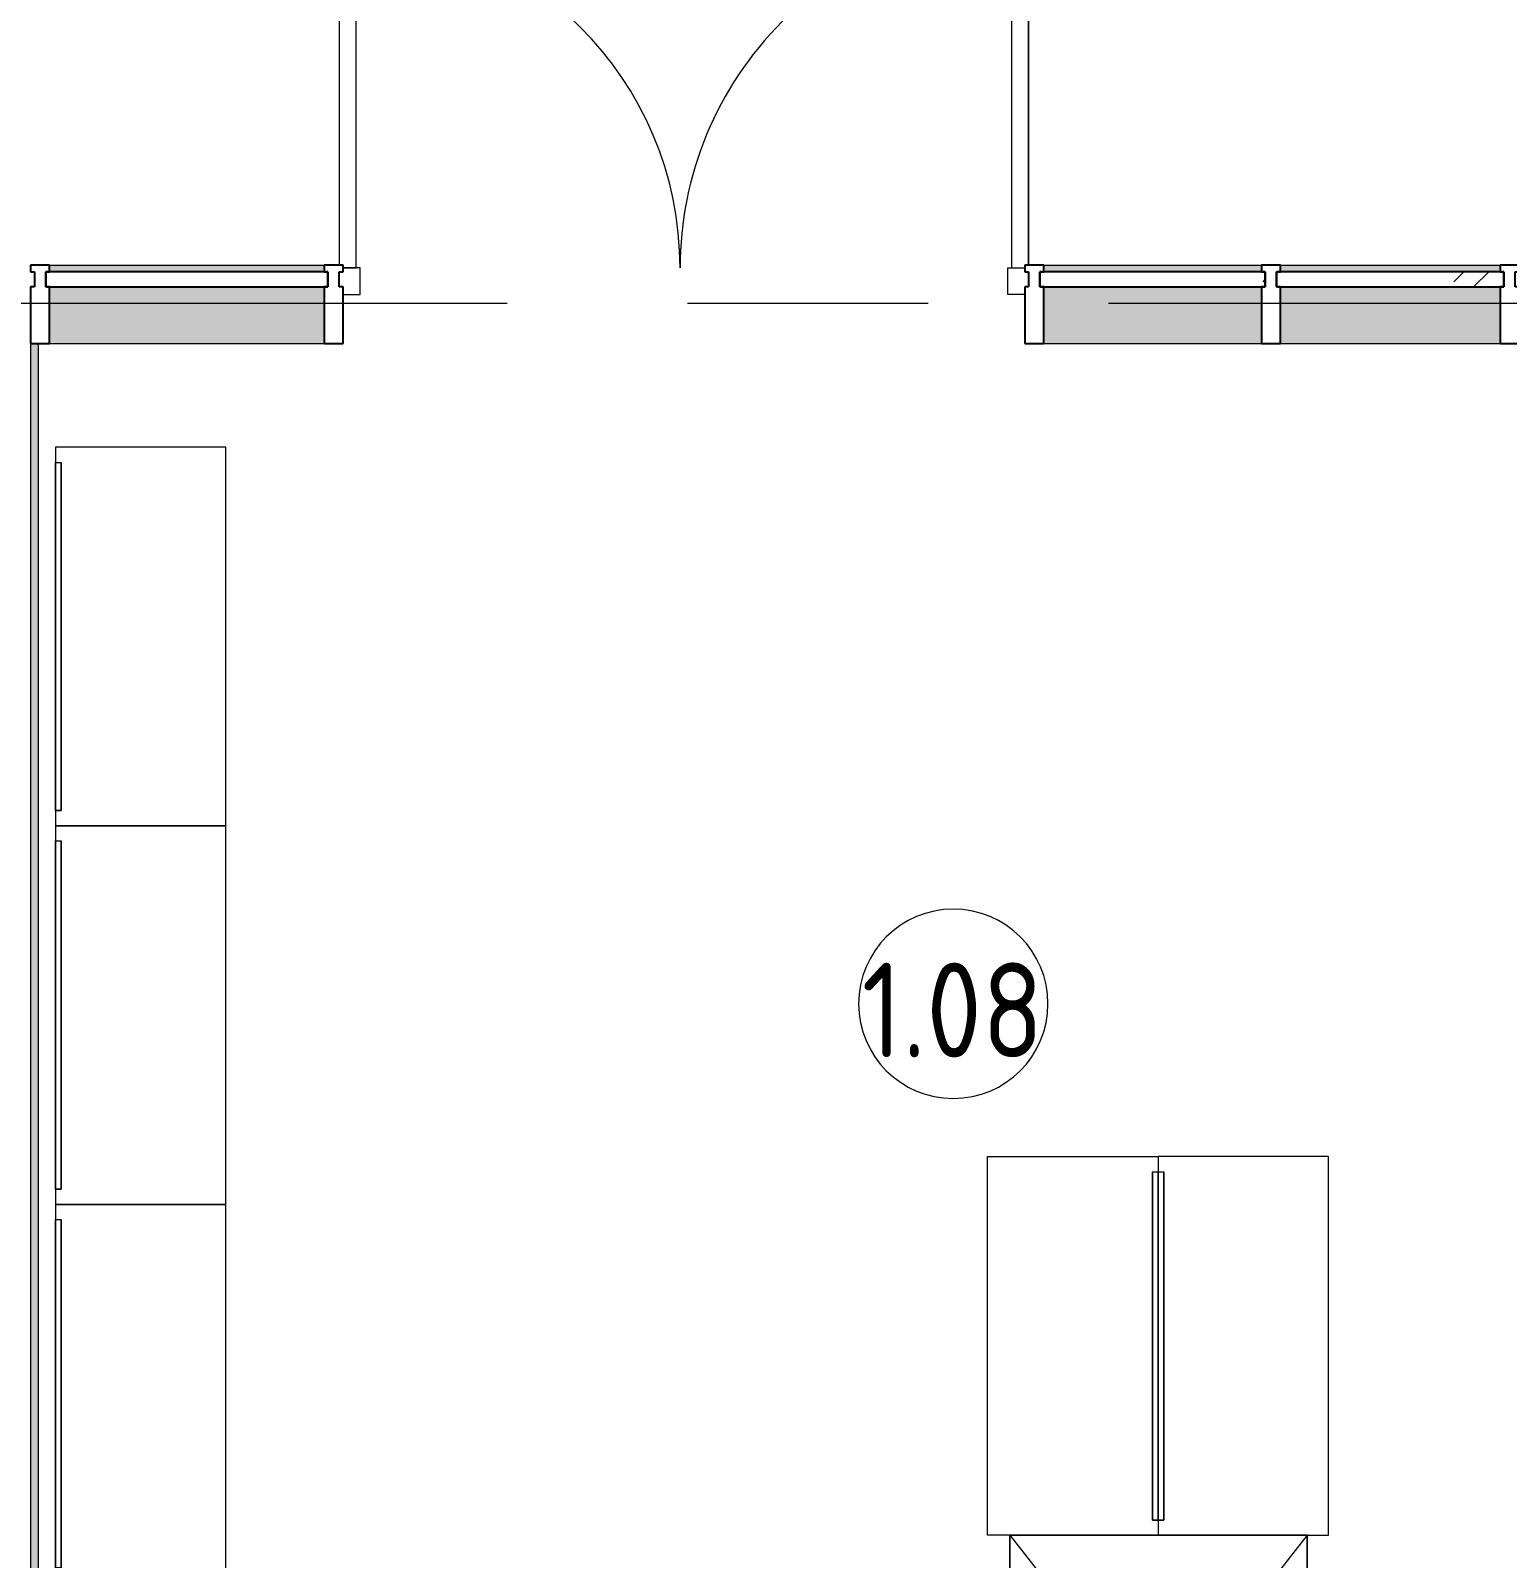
# Model space of a CAD drawing. Header units: millimetres. Extents: x -4185 to 186529, y -8553 to 29097.
# Drawn here: x 3730 to 7629, y 4484 to 8520 of the extents above; entities that cross this region are included whole.
import ezdxf

# ---------------------------------------------------------------- set-up
doc = ezdxf.new("R2010")
doc.units = ezdxf.units.MM
doc.linetypes.add('Осевая', pattern=[3175, 635, -476.25, 1587.5, -476.25])
for name, color, linetype, lineweight in [('A-AREA-IDEN', 7, 'Continuous', 9), ('A-DETL-GENF', 7, 'Continuous', 9), ('A-DOOR', 7, 'Continuous', 9), ('A-GLAZ-CURT', 7, 'Continuous', 9), ('A-GLAZ-CURT-1', 7, 'Continuous', 25), ('A-GLAZ-CWMG', 7, 'Continuous', 9), ('A-GLAZ-CWMG-1', 7, 'Continuous', 25), ('I-WALL', 7, 'Continuous', 9), ('Оси-2', 7, 'Осевая', 9)]:
    doc.layers.add(name, color=color, linetype=linetype, lineweight=lineweight)
for name, color, linetype, lineweight, true_color in [('A-WALL-1', 7, 'Continuous', 9, 0x3c3c3c), ('A-WALL-FNSH-1', 7, 'Continuous', 9, 0x3c3c3c), ('I-FURN-1', 7, 'Continuous', 9, 0xf0f0f0)]:
    doc.layers.add(name, color=color, linetype=linetype, lineweight=lineweight, true_color=true_color)
doc.styles.add('GOST Common_1', font='GOST_Common.ttf', dxfattribs={"width": 0.9, "height": 250})

# ---------------------------------------------------------------- blocks, each defined once
blk = doc.blocks.new('Системная панель - Стекло - 40мм-31924845-План размещения напольных электротехнических лючков и розеток 1 этажа в осях 1-12')
at = {"layer": 'A-GLAZ-CURT'}
h = blk.add_hatch(dxfattribs=at)
h.set_pattern_fill('FP_81', color=256, style=0, pattern_type=2)
h.set_pattern_definition([(225, (7420, 7783), (282.843, -282.843), [200, -600]), (225, (7620, 7883), (282.843, -282.843), [600, -200]), (225, (7220, 7983), (282.843, -282.843), [200, -600])])
h.paths.add_polyline_path([(-300, 40), (-300, 0), (300, 0), (300, 40), (-290, 40)])
at = {"layer": 'A-GLAZ-CURT-1'}
for p, q in [((300, 40), (-300, 40)), ((-300, 40), (-300, 0)), ((-300, 0), (300, 0)), ((300, 0), (300, 40))]:
    blk.add_line(p, q, dxfattribs=at)
blk = doc.blocks.new('Прямоугольный импост - Импост структурный с накладкой - 190мм-31923628-План размещения напольных электротехнических лючков и розеток 1 этажа в осях 1-12')
at = {"layer": 'A-GLAZ-CWMG'}
for points in [[(7610, 7883), (7610, 7900), (7030, 7900), (7030, 7883)], [(7610, 7693), (7610, 7843), (7030, 7843), (7030, 7693)]]:
    blk.add_hatch(color=256, dxfattribs=at).paths.add_polyline_path(points)
for p, q in [((7030, 7900), (7610, 7900)), ((7030, 7693), (7610, 7693))]:
    blk.add_line(p, q, dxfattribs=at)
blk = doc.blocks.new('Прямоугольный импост - Импост структурный с накладкой - 190мм-31924846-План размещения напольных электротехнических лючков и розеток 1 этажа в осях 1-12')
at = {"layer": 'A-GLAZ-CWMG-1'}
for p, q in [((-50, 0), (-50, 17)), ((-50, 17), (0, 17)), ((-40, 0), (-50, 0)), ((-40, -40), (-40, 0)), ((0, 0), (-10, 0)), ((-10, 0), (-10, -40)), ((0, 17), (0, 0)), ((-50, -190), (-50, -40)), ((-50, -40), (-40, -40)), ((-10, -40), (0, -40)), ((0, -40), (0, -190)), ((0, -190), (-50, -190))]:
    blk.add_line(p, q, dxfattribs=at)
blk = doc.blocks.new('Прямоугольный импост - Импост структурный с накладкой - 190мм-31924841-План размещения напольных электротехнических лючков и розеток 1 этажа в осях 1-12')
at = {"layer": 'A-GLAZ-CWMG-1'}
for p, q in [((-25, 0), (-25, 17)), ((-25, 17), (25, 17)), ((-15, 0), (-25, 0)), ((-15, -40), (-15, 0)), ((25, 0), (15, 0)), ((15, 0), (15, -40)), ((25, 17), (25, 0)), ((-25, -190), (-25, -40)), ((-25, -40), (-15, -40)), ((15, -40), (25, -40)), ((25, -40), (25, -190)), ((25, -190), (-25, -190))]:
    blk.add_line(p, q, dxfattribs=at)
blk = doc.blocks.new('Прямоугольный импост - Импост структурный с накладкой - 190мм-32633541-План размещения напольных электротехнических лючков и розеток 1 этажа в осях 1-12')
at = {"layer": 'A-GLAZ-CWMG-1'}
for p, q in [((0, 17), (-50, 17)), ((-50, 17), (-50, 0)), ((-50, 0), (-40, 0)), ((-40, 0), (-40, -40)), ((-10, -40), (-10, 0)), ((-10, 0), (0, 0)), ((-40, -40), (-50, -40)), ((-50, -40), (-50, -190)), ((0, -40), (-10, -40)), ((-50, -190), (0, -190))]:
    blk.add_line(p, q, dxfattribs=at)
blk = doc.blocks.new('Системная панель - Стекло - 40мм-31924851-План размещения напольных электротехнических лючков и розеток 1 этажа в осях 1-12')
at = {"layer": 'A-GLAZ-CURT'}
h = blk.add_hatch(dxfattribs=at)
h.set_pattern_fill('FP_82', color=256, style=0, pattern_type=2)
h.set_pattern_definition([(225, (6792.5, 7783), (282.843, -282.843), [200, -600]), (225, (6992.5, 7883), (282.843, -282.843), [600, -200]), (225, (6592.5, 7983), (282.843, -282.843), [200, -600])])
h.paths.add_polyline_path([(-297.5, 40), (-297.5, 0), (297.5, 0), (297.5, 40), (-287.5, 40)])
at = {"layer": 'A-GLAZ-CURT-1'}
for p, q in [((297.5, 40), (-297.5, 40)), ((-297.5, 40), (-297.5, 0)), ((-297.5, 0), (297.5, 0)), ((297.5, 0), (297.5, 40))]:
    blk.add_line(p, q, dxfattribs=at)
blk = doc.blocks.new('Дверь_Витражная_остекление_ - ДВН_CОШ в витраже В-6-31924853-План размещения напольных электротехнических лючков и розеток 1 этажа в осях 1-12')
at = {"layer": 'A-DETL-GENF'}
for p, q in [((-900, 60), (-855, 60)), ((-855, 60), (-855, -10)), ((900, 60), (855, 60)), ((855, 60), (855, -10)), ((-910, -17), (-910, -930)), ((-865, -10), (-900, -10)), ((-855, -10), (-900, -10)), ((-865, -930), (-865, -10)), ((855, -10), (900, -10)), ((865, -10), (865, -910)), ((900, -10), (865, -10)), ((910, -910), (910, -17)), ((865, -910), (910, -910)), ((-910, -930), (-865, -930))]:
    blk.add_line(p, q, dxfattribs=at)
at = {"layer": 'A-DOOR'}
for p, q in [((-910, -930), (-910, -17)), ((910, -910), (910, -17))]:
    blk.add_line(p, q, dxfattribs=at)
for centre, radius, start, end in [((-910, -10), 920, 270, 0), ((910, -10), 900, 180, 270)]:
    blk.add_arc(centre, radius, start, end, dxfattribs=at)
blk = doc.blocks.new('Системная панель - Стекло - 40мм-31924990-План размещения напольных электротехнических лючков и розеток 1 этажа в осях 1-12')
at = {"layer": 'A-GLAZ-CURT-1'}
for p, q in [((372.5, 40), (-372.5, 40)), ((-372.5, 40), (-372.5, 0)), ((-372.5, 0), (372.5, 0)), ((372.5, 0), (372.5, 40))]:
    blk.add_line(p, q, dxfattribs=at)
blk = doc.blocks.new('Прямоугольный импост - Импост структурный с накладкой - 190мм-23800918-План размещения напольных электротехнических лючков и розеток 1 этажа в осях 1-12')
at = {"layer": 'A-GLAZ-CWMG'}
for points in [[(3780, 7883), (4505, 7883), (4505, 7900), (3780, 7900)], [(4505, 7693), (4505, 7843), (3780, 7843), (3780, 7693), (4245.4, 7693)]]:
    blk.add_hatch(color=256, dxfattribs=at).paths.add_polyline_path(points)
for p, q in [((3780, 7900), (4505, 7900)), ((3780, 7693), (4505, 7693))]:
    blk.add_line(p, q, dxfattribs=at)
blk = doc.blocks.new('Прямоугольный импост - Импост структурный с накладкой - 190мм-31923825-План размещения напольных электротехнических лючков и розеток 1 этажа в осях 1-12')
at = {"layer": 'A-GLAZ-CWMG'}
for points in [[(6980, 7883), (6980, 7900), (6405, 7900), (6405, 7883)], [(6980, 7693), (6980, 7843), (6405, 7843), (6405, 7693)]]:
    blk.add_hatch(color=256, dxfattribs=at).paths.add_polyline_path(points)
for p, q in [((6405, 7900), (6980, 7900)), ((6405, 7693), (6980, 7693))]:
    blk.add_line(p, q, dxfattribs=at)
blk = doc.blocks.new('Шкаф параметрический - 1_319-25527390-План размещения напольных электротехнических лючков и розеток 1 этажа в осях 1-12')
at = {"layer": 'I-FURN-1'}
for p, q in [((0, 0), (1000, -785)), ((0, -785), (1000, 0)), ((1000, 0), (0, 0)), ((0, 0), (0, -785)), ((0, -785), (0, 0)), ((0, 0), (1000, 0)), ((1000, -785), (1000, 0)), ((1000, 0), (1000, -785)), ((0, -785), (1000, -785)), ((1000, -785), (0, -785))]:
    blk.add_line(p, q, dxfattribs=at)
blk = doc.blocks.new('стеллаж для обуви 1000х450х2000 - 1850 x 1850 x 390mm-V103-План размещения напольных электротехнических лючков и розеток 1 этажа в осях 1-12')
at = {"layer": 'I-FURN-1'}
for p, q in [((1172.1, 184.9), (172.1, 184.9)), ((172.1, 184.9), (172.1, -265.1)), ((1172.1, 184.9), (172.1, 184.9)), ((172.1, 184.9), (172.1, -265.1)), ((212.1, 184.9), (1132.1, 184.9)), ((1132.1, 184.9), (212.1, 184.9)), ((212.1, 169.9), (212.1, 184.9)), ((212.1, 184.9), (212.1, 169.9)), ((212.1, 169.9), (1132.1, 169.9)), ((1132.1, 169.9), (212.1, 169.9)), ((1132.1, 184.9), (1132.1, 169.9)), ((1132.1, 184.9), (1132.1, 169.9)), ((1172.1, -265.1), (1172.1, 184.9)), ((1172.1, -265.1), (1172.1, 184.9)), ((172.1, -265.1), (1172.1, -265.1)), ((172.1, -265.1), (1172.1, -265.1))]:
    blk.add_line(p, q, dxfattribs=at)
blk = doc.blocks.new('стеллаж для обуви 1000х450х2000 - 1850 x 1850 x 390mm-25471800-План размещения напольных электротехнических лючков и розеток 1 этажа в осях 1-12')
at = {"layer": 'I-FURN-1'}
for p, q in [((172.1, 265.1), (1172.1, 265.1)), ((172.1, -184.9), (172.1, 265.1)), ((172.1, 265.1), (1172.1, 265.1)), ((172.1, -184.9), (172.1, 265.1)), ((1172.1, 265.1), (1172.1, -184.9)), ((1172.1, 265.1), (1172.1, -184.9)), ((1172.1, -184.9), (172.1, -184.9)), ((1172.1, -184.9), (172.1, -184.9)), ((212.1, -169.9), (1132.1, -169.9)), ((1132.1, -169.9), (212.1, -169.9)), ((212.1, -184.9), (212.1, -169.9)), ((212.1, -169.9), (212.1, -184.9)), ((212.1, -184.9), (1132.1, -184.9)), ((1132.1, -184.9), (212.1, -184.9)), ((1132.1, -169.9), (1132.1, -184.9)), ((1132.1, -169.9), (1132.1, -184.9))]:
    blk.add_line(p, q, dxfattribs=at)
blk = doc.blocks.new('Прямоугольный импост - Импост структурный с накладкой - 190мм-31924844-План размещения напольных электротехнических лючков и розеток 1 этажа в осях 1-12')
at = {"layer": 'A-GLAZ-CWMG-1'}
for p, q in [((-25, 0), (-25, 17)), ((-25, 17), (25, 17)), ((-15, 0), (-25, 0)), ((-15, -40), (-15, 0)), ((25, 0), (15, 0)), ((15, 0), (15, -40)), ((25, 17), (25, 0)), ((-25, -190), (-25, -40)), ((-25, -40), (-15, -40)), ((15, -40), (25, -40)), ((25, -40), (25, -190)), ((25, -190), (-25, -190))]:
    blk.add_line(p, q, dxfattribs=at)
blk = doc.blocks.new('Марка_Помещения - Номер-25198446-План размещения напольных электротехнических лючков и розеток 1 этажа в осях 1-12')
at = {"layer": 'A-AREA-IDEN'}
for start, end in [(360, 180), (180, 360)]:
    blk.add_arc((0, 0), 2.5, start, end, dxfattribs=at)

msp = doc.modelspace()

# ---------------------------------------------------------------- hatches: boundary and pattern name
at = {"layer": 'I-WALL'}
h = msp.add_hatch(dxfattribs=at)
h.set_pattern_fill('FP_84', color=256, style=0, pattern_type=2)
h.set_pattern_definition([(0, (0, 0), (121.92, 30.48), [10.058, -81.382, 10.058, -81.382, -487.68]), (0, (0, 0), (121.92, 30.48), [-182.88, 10.058, -172.822, 10.058, -81.382, -213.36]), (0, (0, 0), (121.92, 30.48), [-457.2, 10.058, -50.902, 10.058, -142.342]), (120, (45.72, 15.24), (-87.35645, 90.34582), [10.058, -81.382, 10.058, -81.382, -487.68]), (120, (45.72, 15.24), (-87.35645, 90.34582), [-182.88, 10.058, -172.822, 10.058, -81.382, -213.36]), (120, (45.72, 15.24), (-87.35645, 90.34582), [-457.2, 10.058, -50.902, 10.058, -142.342]), (240, (60.96, 76.2), (-34.56355, -120.82582), [10.058, -81.382, 10.058, -81.382, -487.68]), (240, (60.96, 76.2), (-34.56355, -120.82582), [-182.88, 10.058, -172.822, 10.058, -81.382, -213.36]), (240, (60.96, 76.2), (-34.56355, -120.82582), [-457.2, 10.058, -50.902, 10.058, -142.342])])
h.paths.add_polyline_path([(3730, 150), (3750, 150), (3750, 7693), (3730, 7693), (3730, 442.2)])

# ---------------------------------------------------------------- linework, layer by layer
at = {"layer": 'A-WALL-1'}
for p, q in [((3750, 7693), (3730, 7693)), ((3730, 7693), (3730, 150)), ((3750, 7690), (3750, 7693))]:
    msp.add_line(p, q, dxfattribs=at)
at = {"layer": 'A-WALL-FNSH-1'}
for p, q in [((3750, 7690), (3750, 141)), ((3751, 7690), (3750, 7690)), ((3751, 141), (3751, 7690))]:
    msp.add_line(p, q, dxfattribs=at)
at = {"layer": 'Оси-2'}
msp.add_line((-885.2, 7800), (36057, 7800), dxfattribs=at)

# ---------------------------------------------------------------- block references
at = {"layer": 'A-AREA-IDEN', "xscale": 99.99999999999993, "yscale": 99.99999999999993, "zscale": 99.99999999999993}
msp.add_blockref('Марка_Помещения - Номер-25198446-План размещения напольных электротехнических лючков и розеток 1 этажа в осях 1-12', (6166.3, 5949.3), dxfattribs=at)
at = {"layer": 'A-DOOR', "rotation": 180}
msp.add_blockref('Дверь_Витражная_остекление_ - ДВН_CОШ в витраже В-6-31924853-План размещения напольных электротехнических лючков и розеток 1 этажа в осях 1-12', (5455, 7883), dxfattribs=at)
at = {"layer": 'A-GLAZ-CURT', "rotation": 180}
for name, p in [('Системная панель - Стекло - 40мм-31924990-План размещения напольных электротехнических лючков и розеток 1 этажа в осях 1-12', (4142.5, 7883)), ('Системная панель - Стекло - 40мм-31924851-План размещения напольных электротехнических лючков и розеток 1 этажа в осях 1-12', (6692.5, 7883)), ('Системная панель - Стекло - 40мм-31924845-План размещения напольных электротехнических лючков и розеток 1 этажа в осях 1-12', (7320, 7883))]:
    msp.add_blockref(name, p, dxfattribs=at)
at = {"layer": 'A-GLAZ-CWMG', "extrusion": (0, 0, -1)}
for name, p in [('Прямоугольный импост - Импост структурный с накладкой - 190мм-31924846-План размещения напольных электротехнических лючков и розеток 1 этажа в осях 1-12', (-3730, 7883)), ('Прямоугольный импост - Импост структурный с накладкой - 190мм-31924841-План размещения напольных электротехнических лючков и розеток 1 этажа в осях 1-12', (-4530, 7883)), ('Прямоугольный импост - Импост структурный с накладкой - 190мм-31924841-План размещения напольных электротехнических лючков и розеток 1 этажа в осях 1-12', (-6380, 7883)), ('Прямоугольный импост - Импост структурный с накладкой - 190мм-31924844-План размещения напольных электротехнических лючков и розеток 1 этажа в осях 1-12', (-7005, 7883))]:
    msp.add_blockref(name, p, dxfattribs=at)
at = {"layer": 'A-GLAZ-CWMG'}
for name, p in [('Прямоугольный импост - Импост структурный с накладкой - 190мм-23800918-План размещения напольных электротехнических лючков и розеток 1 этажа в осях 1-12', (0, 0)), ('Прямоугольный импост - Импост структурный с накладкой - 190мм-31923825-План размещения напольных электротехнических лючков и розеток 1 этажа в осях 1-12', (0, 0)), ('Прямоугольный импост - Импост структурный с накладкой - 190мм-31923628-План размещения напольных электротехнических лючков и розеток 1 этажа в осях 1-12', (0, 0)), ('Прямоугольный импост - Импост структурный с накладкой - 190мм-32633541-План размещения напольных электротехнических лючков и розеток 1 этажа в осях 1-12', (7660, 7883))]:
    msp.add_blockref(name, p, dxfattribs=at)
at = {"layer": 'I-FURN-1'}
for name, p, rotation in [('стеллаж для обуви 1000х450х2000 - 1850 x 1850 x 390mm-V103-План размещения напольных электротехнических лючков и розеток 1 этажа в осях 1-12', (3980.3, 6247.4), 90.00000000000038), ('стеллаж для обуви 1000х450х2000 - 1850 x 1850 x 390mm-V103-План размещения напольных электротехнических лючков и розеток 1 этажа в осях 1-12', (3980.3, 5247.4), 90.00000000000038), ('стеллаж для обуви 1000х450х2000 - 1850 x 1850 x 390mm-25471800-План размещения напольных электротехнических лючков и розеток 1 этажа в осях 1-12', (6522.2, 4373.7), 89.99999999999962), ('стеллаж для обуви 1000х450х2000 - 1850 x 1850 x 390mm-V103-План размещения напольных электротехнических лючков и розеток 1 этажа в осях 1-12', (6892, 4373.7), 90.00000000000038), ('стеллаж для обуви 1000х450х2000 - 1850 x 1850 x 390mm-V103-План размещения напольных электротехнических лючков и розеток 1 этажа в осях 1-12', (3980.3, 4247.4), 90.00000000000038), ('Шкаф параметрический - 1_319-25527390-План размещения напольных электротехнических лючков и розеток 1 этажа в осях 1-12', (7100.8, 4545.7), 269.9999999999999)]:
    msp.add_blockref(name, p, dxfattribs=dict(at, rotation=rotation))

# ---------------------------------------------------------------- texts
at = {"layer": 'A-AREA-IDEN', "insert": (5924.4, 6057.8), "char_height": 250, "width": 606.076, "attachment_point": 1, "style": 'GOST Common_1'}
msp.add_mtext('1.08', dxfattribs=at)

doc.saveas('drawing.dxf')
